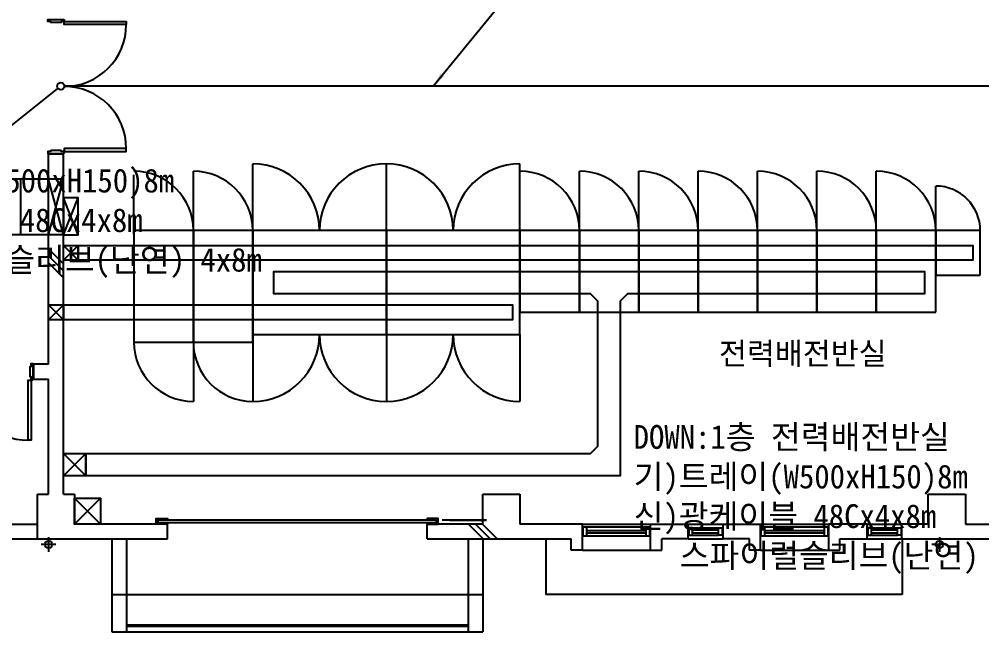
# Model space of a CAD drawing. Header units: millimetres. Extents: x -65013 to -1333, y -375790 to -325797.
# Drawn here: x -43271 to -30306, y -366935 to -358690 of the extents above; entities that cross this region are included whole.
import ezdxf
from ezdxf.enums import TextEntityAlignment as Align

# ---------------------------------------------------------------- set-up
doc = ezdxf.new("R2010")
doc.units = ezdxf.units.MM
for name, color, linetype in [('TN-TEXT', 6, 'Continuous'), ('TT-CABL', 4, 'Continuous'), ('TZ-BASE', 253, 'Continuous'), ('TZ-LEAL', 1, 'Continuous'), ('TZ-SYMB', 2, 'Continuous'), ('TZ-TEX2', 3, 'Continuous')]:
    doc.layers.add(name, color=color, linetype=linetype)
doc.styles.get("Standard").update_dxf_attribs({"font": 'GulimChe.ttf'})
doc.linetypes.add('BATTINB', pattern='A,0,-0.0025,[134,GulimChe.ttf,S=0.0025,R=0,X=-0.0025,Y=0.01],-0.005,[134,GulimChe.ttf,S=0.0025,R=180,X=0.0025,Y=0.01],-0.0025', length=0.01)
doc.dimstyles.new('D80', dxfattribs={"dimscale": 80, "dimtxt": 3, "dimasz": 2.5, "dimexe": 0.5, "dimexo": 0.5, "dimgap": 0.5, "dimtad": 1, "dimdec": 0, "dimzin": 1, "dimdsep": 46, "dimlunit": 6, "dimtxsty": 'Standard', "dimcen": 1, "dimclrd": 1, "dimclre": 1, "dimclrt": 3, "dimadec": 0, "dimazin": 0, "dimtfac": 1, "dimtdec": 0, "dimtix": 1, "dimtmove": 2, "dimatfit": 3, "dimfxl": 0, "dimtvp": 2, "dimlwd": -1, "dimlwe": -1, "dimarcsym": 0})

msp = doc.modelspace()

# ---------------------------------------------------------------- linework, layer by layer
at = {"layer": 'TT-CABL', "ltscale": 0.6, "flags": 128}
msp.add_lwpolyline([(-28649, -364209.8), (-29365.6, -364209.8, -0.4142136), (-29553.1, -364022.3), (-29553.1, -359779.6, 0.4142136), (-29740.6, -359592.1), (-42661.9, -359592.1)], format="xyb", dxfattribs=at)
at = {"layer": 'TZ-BASE'}
for p, q in [((-42676, -360504.8), (-42876, -360504.8)), ((-42876, -363334.8), (-42876, -360504.8)), ((-42676, -365084.8), (-42676, -360504.8)), ((-40126, -361534.8), (-40126, -360634.8)), ((-38326, -361534.8), (-38326, -360634.8)), ((-38326, -361534.8), (-38326, -360634.8)), ((-36526, -361534.8), (-36526, -360634.8)), ((-41726, -361584.8), (-41726, -360784.8)), ((-40926, -361534.8), (-40926, -360734.8)), ((-36526, -361534.8), (-36526, -360734.8)), ((-35726, -361534.8), (-35726, -360734.8)), ((-34926, -361534.8), (-34926, -360734.8)), ((-34126, -361534.8), (-34126, -360734.8)), ((-33326, -361534.8), (-33326, -360734.8)), ((-32526, -361534.8), (-32526, -360734.8)), ((-31726, -361534.8), (-31726, -360734.8)), ((-42676, -360843.8, 0.2), (-44978.7, -360843.8, 0.3)), ((-43248, -361593.8, 2.6), (-43248, -360843.8, 2.6)), ((-42876, -361593.8), (-42676, -360843.8, 0.2)), ((-42676, -361593.8), (-42876, -360843.8, 0.2)), ((-30926, -361534.8), (-30926, -360934.8)), ((-42676, -361593.8), (-42476, -361093.8)), ((-42476, -361593.8), (-42676, -361093.8)), ((-42676, -361593.8), (-52776, -361593.8)), ((-42876, -361780.8), (-42676, -361980.8)), ((-42476, -361734.8), (-42676, -361934.8)), ((-42676, -361734.8), (-42476, -361934.8)), ((-42876, -361875.1), (-42676, -362075.1)), ((-42876, -361969.4), (-42676, -362169.4)), ((-42676, -362534.8), (-42876, -362734.8)), ((-42676, -362734.8), (-42876, -362534.8)), ((-40126, -362934.8), (-40126, -363834.8)), ((-38326, -362934.8), (-38326, -363834.8)), ((-38326, -362934.8), (-38326, -363834.8)), ((-36526, -362934.8), (-36526, -363834.8)), ((-40926, -363034.8), (-40926, -363834.8)), ((-40126, -363034.8), (-40126, -363834.8)), ((-42876, -363334.8), (-43076, -363334.8)), ((-43076, -363534.8), (-43076, -363334.8)), ((-43076, -363534.8), (-42876, -363534.8)), ((-42876, -365084.8), (-42876, -363534.8)), ((-42376, -364534.8), (-42676, -364834.8)), ((-42376, -364834.8), (-42676, -364534.8)), ((-43026, -365684.8), (-43026, -365084.8)), ((-43026, -365084.8), (-42876, -365084.8)), ((-42676, -365084.8), (-42526, -365084.8)), ((-42526, -365084.8), (-42526, -365484.8)), ((-37026, -365484.8), (-37026, -365084.8)), ((-37026, -365084.8), (-36526, -365084.8)), ((-36526, -365084.8), (-36526, -365484.8)), ((-31026, -365484.8), (-31026, -365084.8)), ((-31026, -365084.8), (-30526, -365084.8)), ((-30526, -365084.8), (-30526, -365484.8)), ((-42526, -365134.8), (-42176, -365484.8)), ((-42526, -365484.8), (-42176, -365134.8)), ((-48526, -365484.8), (-43026, -365484.8)), ((-41276, -365484.8), (-42526, -365484.8)), ((-41276, -365684.8), (-41276, -365484.8)), ((-37026, -365484.8), (-37776, -365484.8)), ((-37776, -365684.8), (-37776, -365484.8)), ((-36976.1, -365434.8), (-37576.1, -365434.8)), ((-37476.1, -365434.8), (-36976.1, -365434.8)), ((-37220.1, -365484.8), (-37020.1, -365684.8)), ((-37125.9, -365484.8), (-36925.9, -365684.8)), ((-37031.6, -365484.8), (-36831.6, -365684.8)), ((-35686, -365484.8), (-36526, -365484.8)), ((-35686, -365484.8), (-34766, -365484.8)), ((-35686, -365834.8), (-35686, -365484.8)), ((-34766, -365484.8), (-34261, -365484.8)), ((-34766, -365834.8), (-34766, -365484.8)), ((-34261, -365484.8), (-33791, -365484.8)), ((-34261, -365684.8), (-34261, -365484.8)), ((-33791, -365684.8), (-33791, -365484.8)), ((-33791, -365484.8), (-33286, -365484.8)), ((-33286, -365484.8), (-32366, -365484.8)), ((-33286, -365834.8), (-33286, -365484.8)), ((-31851, -365484.8), (-32366, -365484.8)), ((-32366, -365834.8), (-32366, -365484.8)), ((-31851, -365484.8), (-31381, -365484.8)), ((-31851, -365684.8), (-31851, -365484.8)), ((-31026, -365484.8), (-31381, -365484.8)), ((-31381, -365684.8), (-31381, -365484.8)), ((-30526, -365484.8), (-28876, -365484.8)), ((-35676, -365523.2), (-34776, -365523.2)), ((-35676, -365643.2), (-35676, -365523.2)), ((-35626, -365643.2), (-35626, -365523.2)), ((-35626, -365571.6), (-34826, -365571.6)), ((-35626, -365601.6), (-34826, -365601.6)), ((-34826, -365643.2), (-34826, -365523.2)), ((-34776, -365643.2), (-34776, -365523.2)), ((-34251, -365534.8), (-33851, -365534.8)), ((-34201, -365563.1), (-33851, -365563.1)), ((-34201, -365601.4), (-33851, -365601.4)), ((-33276, -365523.2), (-32376, -365523.2)), ((-33276, -365643.2), (-33276, -365523.2)), ((-33226, -365643.2), (-33226, -365523.2)), ((-33226, -365571.6), (-32426, -365571.6)), ((-33226, -365601.6), (-32426, -365601.6)), ((-32426, -365643.2), (-32426, -365523.2)), ((-32376, -365643.2), (-32376, -365523.2)), ((-31841, -365534.8), (-31441, -365534.8)), ((-31791, -365563.1), (-31441, -365563.1)), ((-31791, -365601.4), (-31441, -365601.4)), ((-48526, -365684.8), (-43026, -365684.8)), ((-43026, -365684.8), (-41276, -365684.8)), ((-42876, -365659.8), (-42876, -365859.8)), ((-42026, -365684.8), (-42026, -366934.8)), ((-42026, -365684.8), (-42026, -366434.8)), ((-41826, -365684.8), (-41826, -366934.8)), ((-37776, -365684.8), (-35836, -365684.8)), ((-37226, -365684.8), (-37226, -366934.8)), ((-37026, -365684.8), (-37026, -366934.8)), ((-37026, -365684.8), (-37026, -366434.8)), ((-36176, -365684.8), (-36176, -366434.8)), ((-35836, -365834.8), (-35836, -365684.8)), ((-35676, -365643.2), (-34776, -365643.2)), ((-34616, -365834.8), (-34616, -365684.8)), ((-34261, -365684.8), (-34616, -365684.8)), ((-34261, -365684.8), (-33791, -365684.8)), ((-34251, -365634.8), (-33851, -365634.8)), ((-33436, -365684.8), (-33791, -365684.8)), ((-33436, -365834.8), (-33436, -365684.8)), ((-33276, -365643.2), (-32376, -365643.2)), ((-32216, -365684.8), (-31851, -365684.8)), ((-32216, -365834.8), (-32216, -365684.8)), ((-31851, -365684.8), (-31381, -365684.8)), ((-31841, -365634.8), (-31441, -365634.8)), ((-31381, -365684.8), (-28636, -365684.8)), ((-31376, -365684.8), (-31376, -366434.8)), ((-30876, -365659.8), (-30876, -365859.8)), ((-42776, -365759.8), (-42976, -365759.8)), ((-35686, -365834.8), (-35836, -365834.8)), ((-35686, -365834.8), (-34766, -365834.8)), ((-34766, -365834.8), (-34616, -365834.8)), ((-33286, -365834.8), (-33436, -365834.8)), ((-33286, -365834.8), (-32366, -365834.8)), ((-32366, -365834.8), (-32216, -365834.8)), ((-30776, -365759.8), (-30976, -365759.8)), ((-42026, -366434.8), (-37026, -366434.8)), ((-31376, -366434.8), (-36176, -366434.8)), ((-37226, -366844.8), (-41826, -366844.8)), ((-37226, -366864.8), (-41826, -366864.8)), ((-42026, -366934.8), (-37026, -366934.8))]:
    msp.add_line(p, q, dxfattribs=at)
for points in [[(-42664, -358694.8), (-42664, -358719.8), (-42707, -358719.8), (-42707, -358734.8), (-42845, -358734.8), (-42845, -358719.8), (-42888, -358719.8), (-42888, -358694.8)], [(-42664, -358719.8), (-41829, -358719.8), (-41829, -358759.8), (-42664, -358759.8)], [(-42664, -360469.8), (-41829, -360469.8), (-41829, -360429.8), (-42664, -360429.8)], [(-42664, -360494.8), (-42664, -360469.8), (-42707, -360469.8), (-42707, -360454.8), (-42845, -360454.8), (-42845, -360469.8), (-42888, -360469.8), (-42888, -360494.8)], [(-40126, -362934.8), (-38326, -362934.8), (-38326, -361534.8), (-40126, -361534.8)], [(-38326, -362934.8), (-36526, -362934.8), (-36526, -361534.8), (-38326, -361534.8)], [(-43086, -363546.8), (-43111, -363546.8), (-43111, -363503.8), (-43126, -363503.8), (-43126, -363365.8), (-43111, -363365.8), (-43111, -363322.8), (-43086, -363322.8)], [(-43111, -363546.8), (-43111, -364356.8), (-43151, -364356.8), (-43151, -363546.8)], [(-42176, -365484.8), (-42526, -365484.8), (-42526, -365134.8), (-42176, -365134.8)], [(-34251, -365634.8), (-34201, -365634.8), (-34201, -365534.8), (-34251, -365534.8)], [(-33801, -365634.8), (-33851, -365634.8), (-33851, -365534.8), (-33801, -365534.8)], [(-31841, -365634.8), (-31791, -365634.8), (-31791, -365534.8), (-31841, -365534.8)], [(-31391, -365634.8), (-31441, -365634.8), (-31441, -365534.8), (-31391, -365534.8)]]:
    msp.add_lwpolyline(points, close=True, dxfattribs=at)
msp.add_lwpolyline([(-42676, -361093.8), (-42676, -361593.8), (-42476, -361593.8), (-42476, -361093.8), (-42676, -361093.8)], dxfattribs=at)
at = {"layer": 'TZ-BASE', "flags": 128}
for points in [[(-40926, -363034.8), (-40926, -361534.8), (-41726, -361534.8), (-41726, -363034.8)], [(-40126, -363034.8), (-40126, -361534.8), (-40926, -361534.8), (-40926, -363034.8)], [(-35726, -362634.8), (-35726, -361534.8), (-36526, -361534.8), (-36526, -362634.8)], [(-34926, -362634.8), (-34926, -361534.8), (-35726, -361534.8), (-35726, -362634.8)], [(-34126, -362634.8), (-34126, -361534.8), (-34926, -361534.8), (-34926, -362634.8)], [(-33326, -362634.8), (-33326, -361534.8), (-34126, -361534.8), (-34126, -362634.8)], [(-32526, -362634.8), (-32526, -361534.8), (-33326, -361534.8), (-33326, -362634.8)], [(-31726, -362634.8), (-31726, -361534.8), (-32526, -361534.8), (-32526, -362634.8)], [(-30926, -362634.8), (-30926, -361534.8), (-31726, -361534.8), (-31726, -362634.8)], [(-30326, -362134.8), (-30326, -361534.8), (-30926, -361534.8), (-30926, -362134.8)], [(-42676, -361734.8), (-42476, -361734.8), (-42476, -361934.8), (-42676, -361934.8)], [(-42476, -361734.8), (-30426, -361734.8), (-30426, -361934.8), (-42476, -361934.8)], [(-42876, -362534.8), (-42676, -362534.8), (-42676, -362734.8), (-42876, -362734.8)], [(-42676, -362534.8), (-36626, -362534.8), (-36626, -362734.8), (-42676, -362734.8)], [(-42676, -364534.8), (-42376, -364534.8), (-42376, -364834.8), (-42676, -364834.8)], [(-41276, -365484.8), (-41426, -365484.8), (-41426, -365409.8), (-41276, -365409.8), (-41276, -365427.3), (-41408, -365427.3), (-41408, -365467.3), (-41276, -365467.3)], [(-37776, -365484.8), (-37626, -365484.8), (-37626, -365409.8), (-37776, -365409.8), (-37776, -365427.3), (-37644, -365427.3), (-37644, -365467.3), (-37776, -365467.3)]]:
    msp.add_lwpolyline(points, close=True, dxfattribs=at)
for points in [[(-35076, -362384.8), (-35176, -362484.8), (-35176, -364834.8), (-42376, -364834.8), (-42376, -364534.8), (-35576, -364534.8), (-35476, -364434.8), (-35476, -362484.8), (-35576, -362384.8), (-39842.7, -362384.8), (-39842.7, -362084.8), (-31076, -362084.8), (-31076, -362384.8), (-35076, -362384.8)], [(-37649, -365462.3), (-37649, -365432.3), (-41403, -365432.3), (-41403, -365462.3), (-37649, -365462.3)]]:
    msp.add_lwpolyline(points, dxfattribs=at)
for points in [[(-34261, -365439.8, 0.0000093), (-34261, -365439.8, 0.0000093)], [(-34261, -365439.8, 0.000009), (-34261, -365439.8, 0.000009)]]:
    msp.add_lwpolyline(points, format="xyb", dxfattribs=at)
at = {"layer": 'TZ-BASE'}
for centre in [(-42876, -365759.8), (-30876, -365759.8)]:
    msp.add_circle(centre, 50, dxfattribs=at)
for centre, radius, start, end in [((-42664, -358759.8), 835, 270, 0), ((-42664, -360429.8), 835, 0, 90), ((-40126, -361534.8), 900, 0, 90), ((-38326, -361534.8), 900, 90, 180), ((-38326, -361534.8), 900, 0, 90), ((-36526, -361534.8), 900, 90, 180), ((-41726, -361534.8), 800, 0, 90), ((-40926, -361534.8), 800, 0, 90), ((-36526, -361534.8), 800, 0, 90), ((-35726, -361534.8), 800, 0, 90), ((-34926, -361534.8), 800, 0, 90), ((-34126, -361534.8), 800, 0, 90), ((-33326, -361534.8), 800, 0, 90), ((-32526, -361534.8), 800, 0, 90), ((-31726, -361534.8), 800, 0, 90), ((-30926, -361534.8), 600, 0, 90), ((-40126, -362934.8), 900, 270, 0), ((-38326, -362934.8), 900, 180, 270), ((-38326, -362934.8), 900, 270, 0), ((-36526, -362934.8), 900, 180, 270), ((-40926, -363034.8), 800, 180, 270), ((-40126, -363034.8), 800, 180, 270), ((-43151, -363546.8), 810, 180, 270)]:
    msp.add_arc(centre, radius, start, end, dxfattribs=at)
at = {"layer": 'TZ-SYMB'}
msp.add_lwpolyline([(-43423.6, -360161), (-42749.3, -359620.7)], dxfattribs=at)
msp.add_circle((-42711.9, -359590.7), 48, dxfattribs=at)

# ---------------------------------------------------------------- texts
at = {"layer": 'TN-TEXT'}
for s, p in [('신)광케이블 48Cx4x8m', (-45685.1, -361394.2)), ('   스파이럴슬리브(난연) 4x8m', (-45685.1, -361927.1)), ('신)광케이블 48Cx4x8m', (-34994.6, -365378.4)), ('   스파이럴슬리브(난연) 4x8m', (-34994.6, -365911.3))]:
    msp.add_text(s, height=320, dxfattribs=at).set_placement(p, align=Align.MIDDLE_LEFT)
at = {"layer": 'TZ-BASE', "linetype": 'BATTINB'}
msp.add_text('전력배전반실', height=300, dxfattribs=at).set_placement((-32716.1, -363339.5), align=Align.CENTER)
at = {"layer": 'TZ-TEX2'}
for s, p in [('기)트레이(W500xH150)8m', (-45685.1, -360861.3)), ('DOWN:1층 전력배전반실', (-34994.6, -364312.5)), ('기)트레이(W500xH150)8m', (-34994.6, -364845.4))]:
    msp.add_text(s, height=320, dxfattribs=at).set_placement(p, align=Align.MIDDLE_LEFT)

# ---------------------------------------------------------------- leaders
at = {"layer": 'TZ-LEAL', "annotation_type": 0, "has_hookline": 1, "hookline_direction": 0, "text_width": 6082.6}
msp.add_leader([(-37696.5, -359592.1), (-36318.3, -357906.9), (-35887.1, -357906.9)], dimstyle='D80', dxfattribs=at)

doc.saveas('drawing.dxf')
